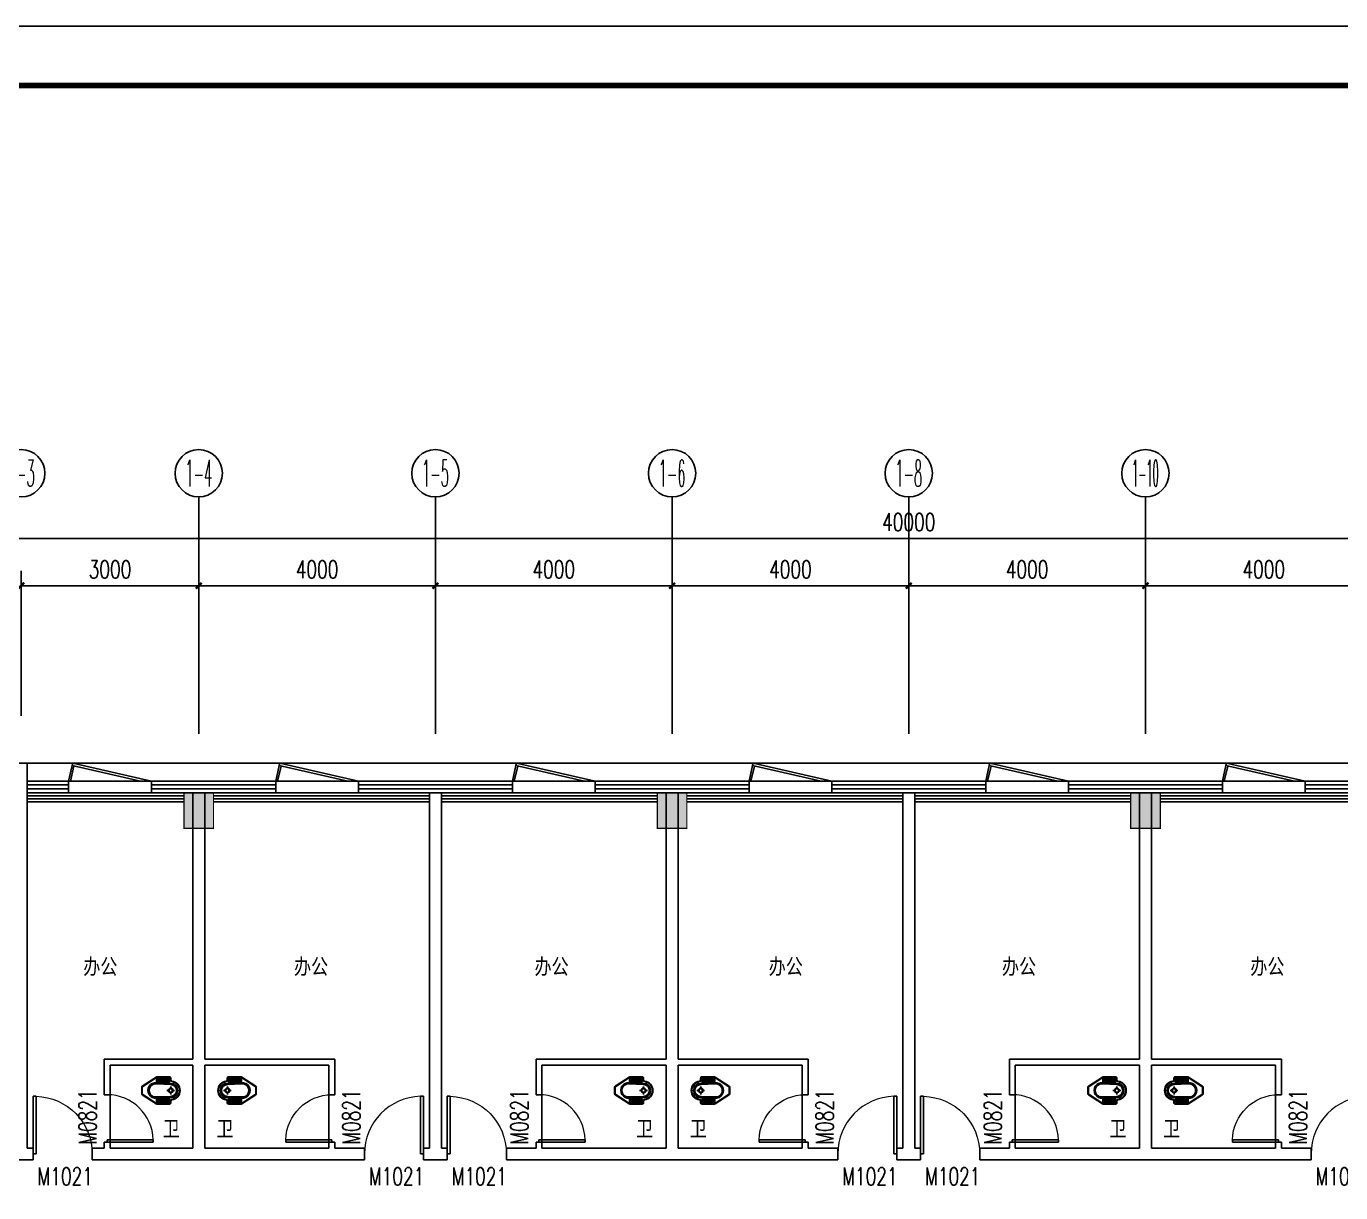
# Model space of a CAD drawing. Extents: x -6243262 to 3079315, y -2914302 to 172723.
# Drawn here: x -5597196 to -5574981, y -723735 to -704029 of the extents above; entities that cross this region are included whole.
import ezdxf
from ezdxf.enums import TextEntityAlignment as Align

# ---------------------------------------------------------------- set-up
doc = ezdxf.new("R2010")
doc.units = 0
doc.header["$LTSCALE"] = 1000
for name, color, linetype in [('0-柱网', 2, 'Continuous'), ('0-铝板', 32, 'Continuous'), ('A-FLOR-OTHER1-ON', 253, 'Continuous'), ('AXIS', 3, 'Continuous'), ('AXIS_TEXT', 7, 'Continuous'), ('PUB_TEXT', 7, 'Continuous'), ('PUB_TITLE', 4, 'Continuous'), ('STAIR', 2, 'Continuous'), ('WALL', 9, 'Continuous'), ('WINDOW', 4, 'Continuous'), ('WINDOW_TEXT', 7, 'Continuous'), ('洁具', 253, 'Continuous')]:
    doc.layers.add(name, color=color, linetype=linetype)
doc.styles.add('-宋体', font='', dxfattribs={"width": 0.8})
doc.styles.add('_TCH_AXIS', font='COMPLEX', dxfattribs={"bigfont": 'GBCBIG'})
doc.styles.add('_TCH_DIM_T3', font='SIMPLEX', dxfattribs={"width": 0.705882, "bigfont": 'GBCBIG'})
doc.styles.add('_TCH_WINDOW', font='SIMPLEX', dxfattribs={"height": 3.5, "bigfont": 'GBCBIG'})
doc.styles.add('COMPLEX', font='COMPLEX')
doc.styles.get('-宋体').set_extended_font_data('SimSun')
doc.dimstyles.new('_TCH_ARCH&&100', dxfattribs={"dimtxt": 297.5, "dimasz": 100, "dimexe": 250, "dimexo": 300, "dimgap": 126.25, "dimtad": 1, "dimdec": 0, "dimzin": 0, "dimdsep": 46, "dimtxsty": '_TCH_DIM_T3', "dimblk": 'ARCHTICK', "dimcen": 0.09, "dimclrt": 7, "dimazin": 2, "dimtfac": 1, "dimtdec": 0, "dimtix": 1, "dimtmove": 2, "dimatfit": 3, "dimfxl": 0, "dimtolj": 1, "dimtzin": 0, "dimarcsym": 0})

# ---------------------------------------------------------------- blocks, each defined once
blk = doc.blocks.new('$plan$00002871')
at = {"layer": '洁具', "color": 0}
for p, q in [((0, -475), (0, -423)), ((-15, -490), (-67, -490)), ((0, -505), (0, -557)), ((15, -490), (67, -490))]:
    blk.add_line(p, q, dxfattribs=at)
for points in [[(159, -508, -0.88995), (-159, -508, 0.380538), (-179, -491), (-210, -491, -0.414214), (-230, -471), (-230, -258, -0.144595), (-227, -247), (-73, -9, -0.254383), (-56, 0), (56, 0, -0.254383), (73, -9), (227, -247, -0.144595), (230, -258), (230, -471, -0.414214), (210, -491), (179, -491, 0.380538)], [(120, -491), (130, -252, 1.134994), (-130, -252), (-120, -491, 0.992594)], [(105, -490), (115, -251, 1.141146), (-115, -251), (-105, -490, 0.994896)], [(100, -490), (110, -251, 1.143479), (-110, -251), (-100, -490, 0.995777)], [(-149, -264, 1), (-149, -252), (-207, -252, 1), (-207, -264)], [(-148, -287, 1), (-148, -275), (-207, -275, 1), (-207, -287)], [(-147, -307, 1), (-147, -295), (-207, -295, 1), (-207, -307)], [(-146, -330, 1), (-146, -319), (-207, -319, 1), (-207, -330)], [(-146, -352, 1), (-146, -341), (-207, -341, 1), (-207, -352)], [(-145, -376, 1), (-145, -364), (-207, -364, 1), (-207, -376)], [(-144, -399, 1), (-144, -388), (-207, -388, 1), (-207, -399)], [(-143, -423, 1), (-143, -411), (-207, -411, 1), (-207, -423)], [(-141, -444, 1), (-141, -432), (-207, -432, 1), (-207, -444)], [(-149, -263, 1), (-149, -253), (-207, -253, 1), (-207, -263)], [(-148, -286, 1), (-148, -276), (-207, -276, 1), (-207, -286)], [(-147, -306, 1), (-147, -296), (-207, -296, 1), (-207, -306)], [(-146, -329, 1), (-146, -320), (-207, -320, 1), (-207, -329)], [(-146, -351, 1), (-146, -342), (-207, -342, 1), (-207, -351)], [(-145, -375, 1), (-145, -365), (-207, -365, 1), (-207, -375)], [(-144, -398, 1), (-144, -389), (-207, -389, 1), (-207, -398)], [(-143, -422, 1), (-143, -412), (-207, -412, 1), (-207, -422)], [(-141, -443, 1), (-141, -433), (-207, -433, 1), (-207, -443)], [(141, -444, -1), (141, -432), (207, -432, -1), (207, -444)], [(141, -443, -1), (141, -433), (207, -433, -1), (207, -443)], [(143, -423, -1), (143, -411), (207, -411, -1), (207, -423)], [(144, -399, -1), (144, -388), (207, -388, -1), (207, -399)], [(143, -422, -1), (143, -412), (207, -412, -1), (207, -422)], [(145, -376, -1), (145, -364), (207, -364, -1), (207, -376)], [(144, -398, -1), (144, -389), (207, -389, -1), (207, -398)], [(146, -352, -1), (146, -341), (207, -341, -1), (207, -352)], [(145, -375, -1), (145, -365), (207, -365, -1), (207, -375)], [(146, -330, -1), (146, -319), (207, -319, -1), (207, -330)], [(146, -351, -1), (146, -342), (207, -342, -1), (207, -351)], [(148, -287, -1), (148, -275), (207, -275, -1), (207, -287)], [(147, -307, -1), (147, -295), (207, -295, -1), (207, -307)], [(146, -329, -1), (146, -320), (207, -320, -1), (207, -329)], [(148, -286, -1), (148, -276), (207, -276, -1), (207, -286)], [(147, -306, -1), (147, -296), (207, -296, -1), (207, -306)], [(149, -264, -1), (149, -252), (207, -252, -1), (207, -264)], [(149, -263, -1), (149, -253), (207, -253, -1), (207, -263)], [(-141, -464, 1), (-141, -453), (-207, -453, 1), (-207, -464)], [(-141, -463, 1), (-141, -454), (-207, -454, 1), (-207, -463)], [(141, -464, -1), (141, -453), (207, -453, -1), (207, -464)], [(141, -463, -1), (141, -454), (207, -454, -1), (207, -463)]]:
    blk.add_lwpolyline(points, format="xyb", close=True, dxfattribs=at)
blk.add_lwpolyline([(-149, -507, 0.380538), (-179, -481), (-210, -481, -0.414214), (-220, -471), (-220, -258, -0.144595), (-218, -253), (-64, -15, -0.254383), (-56, -10), (56, -10, -0.254383), (64, -15), (218, -253, -0.144595), (220, -258), (220, -471, -0.414214), (210, -481), (179, -481, 0.380538), (149, -507, 0.380538)], format="xyb", dxfattribs=at)
for radius in [40, 31.7]:
    blk.add_circle((0, -490), radius, dxfattribs=at)
blk.add_arc((0, -490), 150, 186.665, 353.335, dxfattribs=at)
blk = doc.blocks.new('1#柱网')
at = {"layer": '0-柱网'}
for points in [[(501855, 93967), (501855, 93367), (502355, 93367), (502355, 93967)], [(509855, 93967), (509855, 93367), (510355, 93367), (510355, 93967)], [(517855, 93967), (517855, 93367), (518355, 93367), (518355, 93967)]]:
    blk.add_hatch(color=0, dxfattribs=at).paths.add_polyline_path(points)
at = {"layer": '0-柱网', "color": 0, "const_width": 20}
for points in [[(501855, 93967), (501855, 93367), (502355, 93367), (502355, 93967), (501855, 93967)], [(509855, 93967), (509855, 93367), (510355, 93367), (510355, 93967), (509855, 93967)], [(517855, 93967), (517855, 93367), (518355, 93367), (518355, 93967), (517855, 93967)]]:
    blk.add_lwpolyline(points, dxfattribs=at)
blk = doc.blocks.new('A$C22252488')
at = {"layer": '0-铝板', "color": 0}
blk.add_lwpolyline([(1218, 0), (60, 261), (69, 300), (1400, 0)], dxfattribs=at)
at = {"layer": 'WINDOW', "color": 0}
for points in [[(0, 0), (60, 261)], [(31, 0), (90, 254)]]:
    blk.add_lwpolyline(points, dxfattribs=at)
blk = doc.blocks.new('$DorLib2D$00000001')
at = {"color": 0}
for p, q in [((0.45, 0.975), (0.5, 0.975)), ((0.45, 0), (0.45, 0.975)), ((0.5, 0), (0.5, 0.975)), ((0.5, 0), (0.45, 0))]:
    blk.add_line(p, q, dxfattribs=at)
at = {"color": 0, "lineweight": 13}
blk.add_arc((0.475, 0), 0.975, 91.4693, 180, dxfattribs=at)
blk = doc.blocks.new('_ArchTick')
at = {"color": 0, "linetype": 'ByBlock', "const_width": 0.4}
blk.add_lwpolyline([(-0.5, -0.5), (0.5, 0.5)], dxfattribs=at)
blk = doc.blocks.new('*D199')
at = {"layer": 'AXIS', "color": 0, "lineweight": -2, "transparency": 16777216}
for p, q in [((1535295, -770052), (1535295, -766802)), ((1575295, -770052), (1575295, -766802)), ((1535295, -767052), (1575295, -767052))]:
    blk.add_line(p, q, dxfattribs=at)
at = {"layer": 'Defpoints', "color": 0, "transparency": 16777216}
for p in [(1575295, -767052), (1535295, -770352), (1575295, -770352)]:
    blk.add_point(p, dxfattribs=at)
at = {"layer": 'AXIS', "color": 0, "lineweight": -2, "transparency": 16777216, "xscale": 100, "yscale": 100, "zscale": 100, "rotation": 180}
blk.add_blockref('_ArchTick', (1535295, -767052), dxfattribs=at)
at = {"layer": 'AXIS', "color": 0, "lineweight": -2, "transparency": 16777216, "xscale": 100, "yscale": 100, "zscale": 100}
blk.add_blockref('_ArchTick', (1575295, -767052), dxfattribs=at)
at = {"layer": 'AXIS', "color": 7, "transparency": 16777216, "insert": (1555295, -766777), "char_height": 297.5, "attachment_point": 5, "style": '_TCH_DIM_T3'}
blk.add_mtext('\\A1;40000', dxfattribs=at)
blk = doc.blocks.new('*D202')
at = {"layer": 'AXIS', "color": 0, "lineweight": -2, "transparency": 16777216}
for p, q in [((1559295, -770052), (1559295, -767602)), ((1563295, -770052), (1563295, -767602)), ((1559295, -767852), (1563295, -767852))]:
    blk.add_line(p, q, dxfattribs=at)
at = {"layer": 'Defpoints', "color": 0, "transparency": 16777216}
for p in [(1563295, -767852), (1559295, -770352), (1563295, -770352)]:
    blk.add_point(p, dxfattribs=at)
at = {"layer": 'AXIS', "color": 0, "lineweight": -2, "transparency": 16777216, "xscale": 100, "yscale": 100, "zscale": 100, "rotation": 180}
blk.add_blockref('_ArchTick', (1559295, -767852), dxfattribs=at)
at = {"layer": 'AXIS', "color": 0, "lineweight": -2, "transparency": 16777216, "xscale": 100, "yscale": 100, "zscale": 100}
blk.add_blockref('_ArchTick', (1563295, -767852), dxfattribs=at)
at = {"layer": 'AXIS', "color": 7, "transparency": 16777216, "insert": (1561295, -767577), "char_height": 297.5, "attachment_point": 5, "style": '_TCH_DIM_T3'}
blk.add_mtext('\\A1;4000', dxfattribs=at)
blk = doc.blocks.new('*D203')
at = {"layer": 'AXIS', "color": 0, "lineweight": -2, "transparency": 16777216}
for p, q in [((1555295, -770052), (1555295, -767602)), ((1559295, -770052), (1559295, -767602)), ((1555295, -767852), (1559295, -767852))]:
    blk.add_line(p, q, dxfattribs=at)
at = {"layer": 'Defpoints', "color": 0, "transparency": 16777216}
for p in [(1559295, -767852), (1555295, -770352), (1559295, -770352)]:
    blk.add_point(p, dxfattribs=at)
at = {"layer": 'AXIS', "color": 0, "lineweight": -2, "transparency": 16777216, "xscale": 100, "yscale": 100, "zscale": 100, "rotation": 180}
blk.add_blockref('_ArchTick', (1555295, -767852), dxfattribs=at)
at = {"layer": 'AXIS', "color": 0, "lineweight": -2, "transparency": 16777216, "xscale": 100, "yscale": 100, "zscale": 100}
blk.add_blockref('_ArchTick', (1559295, -767852), dxfattribs=at)
at = {"layer": 'AXIS', "color": 7, "transparency": 16777216, "insert": (1557295, -767577), "char_height": 297.5, "attachment_point": 5, "style": '_TCH_DIM_T3'}
blk.add_mtext('\\A1;4000', dxfattribs=at)
blk = doc.blocks.new('*D204')
at = {"layer": 'AXIS', "color": 0, "lineweight": -2, "transparency": 16777216}
for p, q in [((1551295, -770052), (1551295, -767602)), ((1555295, -770052), (1555295, -767602)), ((1551295, -767852), (1555295, -767852))]:
    blk.add_line(p, q, dxfattribs=at)
at = {"layer": 'Defpoints', "color": 0, "transparency": 16777216}
for p in [(1555295, -767852), (1551295, -770352), (1555295, -770352)]:
    blk.add_point(p, dxfattribs=at)
at = {"layer": 'AXIS', "color": 0, "lineweight": -2, "transparency": 16777216, "xscale": 100, "yscale": 100, "zscale": 100, "rotation": 180}
blk.add_blockref('_ArchTick', (1551295, -767852), dxfattribs=at)
at = {"layer": 'AXIS', "color": 0, "lineweight": -2, "transparency": 16777216, "xscale": 100, "yscale": 100, "zscale": 100}
blk.add_blockref('_ArchTick', (1555295, -767852), dxfattribs=at)
at = {"layer": 'AXIS', "color": 7, "transparency": 16777216, "insert": (1553295, -767577), "char_height": 297.5, "attachment_point": 5, "style": '_TCH_DIM_T3'}
blk.add_mtext('\\A1;4000', dxfattribs=at)
blk = doc.blocks.new('*D205')
at = {"layer": 'AXIS', "color": 0, "lineweight": -2, "transparency": 16777216}
for p, q in [((1547295, -770052), (1547295, -767602)), ((1551295, -770052), (1551295, -767602)), ((1547295, -767852), (1551295, -767852))]:
    blk.add_line(p, q, dxfattribs=at)
at = {"layer": 'Defpoints', "color": 0, "transparency": 16777216}
for p in [(1551295, -767852), (1547295, -770352), (1551295, -770352)]:
    blk.add_point(p, dxfattribs=at)
at = {"layer": 'AXIS', "color": 0, "lineweight": -2, "transparency": 16777216, "xscale": 100, "yscale": 100, "zscale": 100, "rotation": 180}
blk.add_blockref('_ArchTick', (1547295, -767852), dxfattribs=at)
at = {"layer": 'AXIS', "color": 0, "lineweight": -2, "transparency": 16777216, "xscale": 100, "yscale": 100, "zscale": 100}
blk.add_blockref('_ArchTick', (1551295, -767852), dxfattribs=at)
at = {"layer": 'AXIS', "color": 7, "transparency": 16777216, "insert": (1549295, -767577), "char_height": 297.5, "attachment_point": 5, "style": '_TCH_DIM_T3'}
blk.add_mtext('\\A1;4000', dxfattribs=at)
blk = doc.blocks.new('*D206')
at = {"layer": 'AXIS', "color": 0, "lineweight": -2, "transparency": 16777216}
for p, q in [((1543295, -770052), (1543295, -767602)), ((1547295, -770052), (1547295, -767602)), ((1543295, -767852), (1547295, -767852))]:
    blk.add_line(p, q, dxfattribs=at)
at = {"layer": 'Defpoints', "color": 0, "transparency": 16777216}
for p in [(1547295, -767852), (1543295, -770352), (1547295, -770352)]:
    blk.add_point(p, dxfattribs=at)
at = {"layer": 'AXIS', "color": 0, "lineweight": -2, "transparency": 16777216, "xscale": 100, "yscale": 100, "zscale": 100, "rotation": 180}
blk.add_blockref('_ArchTick', (1543295, -767852), dxfattribs=at)
at = {"layer": 'AXIS', "color": 0, "lineweight": -2, "transparency": 16777216, "xscale": 100, "yscale": 100, "zscale": 100}
blk.add_blockref('_ArchTick', (1547295, -767852), dxfattribs=at)
at = {"layer": 'AXIS', "color": 7, "transparency": 16777216, "insert": (1545295, -767577), "char_height": 297.5, "attachment_point": 5, "style": '_TCH_DIM_T3'}
blk.add_mtext('\\A1;4000', dxfattribs=at)
blk = doc.blocks.new('*D207')
at = {"layer": 'AXIS', "color": 0, "lineweight": -2, "transparency": 16777216}
for p, q in [((1540295, -770052), (1540295, -767602)), ((1543295, -770052), (1543295, -767602)), ((1540295, -767852), (1543295, -767852))]:
    blk.add_line(p, q, dxfattribs=at)
at = {"layer": 'Defpoints', "color": 0, "transparency": 16777216}
for p in [(1543295, -767852), (1540295, -770352), (1543295, -770352)]:
    blk.add_point(p, dxfattribs=at)
at = {"layer": 'AXIS', "color": 0, "lineweight": -2, "transparency": 16777216, "xscale": 100, "yscale": 100, "zscale": 100, "rotation": 180}
blk.add_blockref('_ArchTick', (1540295, -767852), dxfattribs=at)
at = {"layer": 'AXIS', "color": 0, "lineweight": -2, "transparency": 16777216, "xscale": 100, "yscale": 100, "zscale": 100}
blk.add_blockref('_ArchTick', (1543295, -767852), dxfattribs=at)
at = {"layer": 'AXIS', "color": 7, "transparency": 16777216, "insert": (1541795, -767577), "char_height": 297.5, "attachment_point": 5, "style": '_TCH_DIM_T3'}
blk.add_mtext('\\A1;3000', dxfattribs=at)
blk = doc.blocks.new('_AXISO')
at = {"color": 0}
blk.add_circle((0, 0), 0.5, dxfattribs=at)
at = {"layer": 'AXIS_TEXT', "color": 0, "style": 'COMPLEX', "width": 1.041667}
blk.add_attdef('A', text='', height=0.56, dxfattribs=at).set_placement((-0.25, -0.28), (0.25, -0.28), align=Align.FIT)
blk = doc.blocks.new('$WINLIB2D$00000001')
at = {"color": 0}
for points in [[(-0.5, 0.5), (-0.5, -0.5)], [(-0.5, 0.5), (0.5, 0.5)], [(0.5, -0.5), (0.5, 0.5)], [(0.5, 0.1667), (-0.5, 0.1667)], [(0.5, -0.1667), (-0.5, -0.1667)], [(-0.5, -0.5), (0.5, -0.5)]]:
    blk.add_lwpolyline(points, dxfattribs=at)
blk = doc.blocks.new('55')
at = {"layer": '0-铝板', "color": 8}
blk.add_lwpolyline([(1540395.1, -770852.2), (1575895.1, -770852.2), (1575895.1, -779352.2)], dxfattribs=at)
at = {"layer": 'A-FLOR-OTHER1-ON', "color": 8}
for points in [[(1540395.1, -771352.2), (1543045.1, -771352.2)], [(1540395.1, -771502.2), (1543045.1, -771502.2)], [(1543545.1, -771352.2), (1547195.1, -771352.2)], [(1543545.1, -771502.2), (1547195.1, -771502.2)], [(1551045.1, -771352.2), (1547395.1, -771352.2)], [(1551045.1, -771502.2), (1547395.1, -771502.2)], [(1555195.1, -771352.2), (1551545.1, -771352.2)], [(1555195.1, -771502.2), (1551545.1, -771502.2)], [(1555395.1, -771352.2), (1559045.1, -771352.2)], [(1555395.1, -771502.2), (1559045.1, -771502.2)], [(1563195.1, -771352.2), (1559545.1, -771352.2)], [(1563195.1, -771502.2), (1559545.1, -771502.2)]]:
    blk.add_lwpolyline(points, dxfattribs=at)
at = {"layer": 'AXIS', "color": 8}
for p, q in [((1543295.1, -770352.2), (1543295.1, -766352.2)), ((1547295.1, -770352.2), (1547295.1, -766352.2)), ((1551295.1, -770352.2), (1551295.1, -766352.2)), ((1555295.1, -770352.2), (1555295.1, -766352.2)), ((1559295.1, -770352.2), (1559295.1, -766352.2))]:
    blk.add_line(p, q, dxfattribs=at)
at = {"layer": 'STAIR', "color": 8}
for points in [[(1540395.1, -771402.2), (1543045.1, -771402.2)], [(1540395.1, -771452.2), (1543045.1, -771452.2)], [(1543545.1, -771402.2), (1547195.1, -771402.2)], [(1543545.1, -771452.2), (1547195.1, -771452.2)], [(1551045.1, -771402.2), (1547395.1, -771402.2)], [(1551045.1, -771452.2), (1547395.1, -771452.2)], [(1555195.1, -771402.2), (1551545.1, -771402.2)], [(1555195.1, -771452.2), (1551545.1, -771452.2)], [(1555395.1, -771402.2), (1559045.1, -771402.2)], [(1555395.1, -771452.2), (1559045.1, -771452.2)], [(1563195.1, -771402.2), (1559545.1, -771402.2)], [(1563195.1, -771452.2), (1559545.1, -771452.2)]]:
    blk.add_lwpolyline(points, dxfattribs=at)
at = {"layer": 'WALL', "color": 8}
for p, q in [((1540195.1, -770852.2), (1540395.1, -770852.2)), ((1540395.1, -771152.2), (1540395.1, -770852.2)), ((1540395.1, -771152.2), (1540395.1, -771352.2)), ((1542495.1, -771152.2), (1541095.1, -771152.2)), ((1541095.1, -771152.2), (1541095.1, -771352.2)), ((1542495.1, -771352.2), (1542495.1, -771152.2)), ((1545995.1, -771152.2), (1544595.1, -771152.2)), ((1544595.1, -771152.2), (1544595.1, -771352.2)), ((1545995.1, -771352.2), (1545995.1, -771152.2)), ((1549995.1, -771152.2), (1548595.1, -771152.2)), ((1548595.1, -771152.2), (1548595.1, -771352.2)), ((1549995.1, -771352.2), (1549995.1, -771152.2)), ((1553995.1, -771152.2), (1552595.1, -771152.2)), ((1552595.1, -771152.2), (1552595.1, -771352.2)), ((1553995.1, -771352.2), (1553995.1, -771152.2)), ((1557995.1, -771152.2), (1556595.1, -771152.2)), ((1556595.1, -771152.2), (1556595.1, -771352.2)), ((1557995.1, -771352.2), (1557995.1, -771152.2)), ((1561995.1, -771152.2), (1560595.1, -771152.2)), ((1560595.1, -771152.2), (1560595.1, -771352.2)), ((1561995.1, -771352.2), (1561995.1, -771152.2)), ((1540395.1, -771452.2), (1540395.1, -771352.2)), ((1540395.1, -774152.2), (1540395.1, -771452.2)), ((1541095.1, -771352.2), (1542495.1, -771352.2)), ((1543195.1, -775852.2), (1543195.1, -771352.2)), ((1543195.1, -771352.2), (1543395.1, -771352.2)), ((1543395.1, -775852.2), (1543395.1, -771352.2)), ((1544595.1, -771352.2), (1545995.1, -771352.2)), ((1547195.1, -777352.2), (1547195.1, -771352.2)), ((1547195.1, -771352.2), (1547395.1, -771352.2)), ((1547395.1, -777352.2), (1547395.1, -771352.2)), ((1548595.1, -771352.2), (1549995.1, -771352.2)), ((1551195.1, -775852.2), (1551195.1, -771352.2)), ((1551195.1, -771352.2), (1551395.1, -771352.2)), ((1551395.1, -775852.2), (1551395.1, -771352.2)), ((1552595.1, -771352.2), (1553995.1, -771352.2)), ((1555195.1, -777352.2), (1555195.1, -771352.2)), ((1555195.1, -771352.2), (1555395.1, -771352.2)), ((1555395.1, -777352.2), (1555395.1, -771352.2)), ((1556595.1, -771352.2), (1557995.1, -771352.2)), ((1559195.1, -775852.2), (1559195.1, -771352.2)), ((1559195.1, -771352.2), (1559395.1, -771352.2)), ((1559395.1, -775852.2), (1559395.1, -771352.2)), ((1560595.1, -771352.2), (1561995.1, -771352.2)), ((1540395.1, -777352.2), (1540395.1, -774152.2)), ((1543195.1, -775852.2), (1541695.1, -775852.2)), ((1541695.1, -775852.2), (1541695.1, -776452.2)), ((1543195.1, -775952.2), (1541795.1, -775952.2)), ((1541795.1, -776452.2), (1541795.1, -775952.2)), ((1543195.1, -777352.2), (1543195.1, -775952.2)), ((1543395.1, -775852.2), (1545595.1, -775852.2)), ((1543395.1, -777352.2), (1543395.1, -775952.2)), ((1543395.1, -775952.2), (1545495.1, -775952.2)), ((1545495.1, -775952.2), (1545495.1, -776452.2)), ((1545595.1, -776452.2), (1545595.1, -775852.2)), ((1551195.1, -775852.2), (1548995.1, -775852.2)), ((1548995.1, -775852.2), (1548995.1, -776452.2)), ((1551195.1, -775952.2), (1549095.1, -775952.2)), ((1549095.1, -776452.2), (1549095.1, -775952.2)), ((1551195.1, -777352.2), (1551195.1, -775952.2)), ((1551395.1, -775852.2), (1553595.1, -775852.2)), ((1551395.1, -777352.2), (1551395.1, -775952.2)), ((1551395.1, -775952.2), (1553495.1, -775952.2)), ((1553495.1, -775952.2), (1553495.1, -776452.2)), ((1553595.1, -776452.2), (1553595.1, -775852.2)), ((1559195.1, -775852.2), (1556995.1, -775852.2)), ((1556995.1, -775852.2), (1556995.1, -776452.2)), ((1559195.1, -775952.2), (1557095.1, -775952.2)), ((1557095.1, -776452.2), (1557095.1, -775952.2)), ((1559195.1, -777352.2), (1559195.1, -775952.2)), ((1559395.1, -775852.2), (1561595.1, -775852.2)), ((1559395.1, -777352.2), (1559395.1, -775952.2)), ((1559395.1, -775952.2), (1561495.1, -775952.2)), ((1561495.1, -775952.2), (1561495.1, -776452.2)), ((1561595.1, -776452.2), (1561595.1, -775852.2)), ((1541695.1, -776452.2), (1541795.1, -776452.2)), ((1545495.1, -776452.2), (1545595.1, -776452.2)), ((1548995.1, -776452.2), (1549095.1, -776452.2)), ((1553495.1, -776452.2), (1553595.1, -776452.2)), ((1556995.1, -776452.2), (1557095.1, -776452.2)), ((1561495.1, -776452.2), (1561595.1, -776452.2)), ((1541795.1, -777252.2), (1541695.1, -777252.2)), ((1541695.1, -777252.2), (1541695.1, -777352.2)), ((1541795.1, -777352.2), (1541795.1, -777252.2)), ((1545595.1, -777252.2), (1545495.1, -777252.2)), ((1545495.1, -777252.2), (1545495.1, -777352.2)), ((1545595.1, -777352.2), (1545595.1, -777252.2)), ((1549095.1, -777252.2), (1548995.1, -777252.2)), ((1548995.1, -777252.2), (1548995.1, -777352.2)), ((1549095.1, -777352.2), (1549095.1, -777252.2)), ((1553595.1, -777252.2), (1553495.1, -777252.2)), ((1553495.1, -777252.2), (1553495.1, -777352.2)), ((1553595.1, -777352.2), (1553595.1, -777252.2)), ((1557095.1, -777252.2), (1556995.1, -777252.2)), ((1556995.1, -777252.2), (1556995.1, -777352.2)), ((1557095.1, -777352.2), (1557095.1, -777252.2)), ((1561595.1, -777252.2), (1561495.1, -777252.2)), ((1561495.1, -777252.2), (1561495.1, -777352.2)), ((1561595.1, -777352.2), (1561595.1, -777252.2)), ((1540495.1, -777352.2), (1540395.1, -777352.2)), ((1540495.1, -777552.2), (1540495.1, -777352.2)), ((1541695.1, -777352.2), (1541495.1, -777352.2)), ((1541495.1, -777352.2), (1541495.1, -777552.2)), ((1543195.1, -777352.2), (1541795.1, -777352.2)), ((1545495.1, -777352.2), (1543395.1, -777352.2)), ((1546095.1, -777352.2), (1545595.1, -777352.2)), ((1546095.1, -777552.2), (1546095.1, -777352.2)), ((1547195.1, -777352.2), (1547095.1, -777352.2)), ((1547095.1, -777352.2), (1547095.1, -777552.2)), ((1547495.1, -777352.2), (1547395.1, -777352.2)), ((1547495.1, -777552.2), (1547495.1, -777352.2)), ((1548995.1, -777352.2), (1548495.1, -777352.2)), ((1548495.1, -777352.2), (1548495.1, -777552.2)), ((1551195.1, -777352.2), (1549095.1, -777352.2)), ((1553495.1, -777352.2), (1551395.1, -777352.2)), ((1554095.1, -777352.2), (1553595.1, -777352.2)), ((1554095.1, -777552.2), (1554095.1, -777352.2)), ((1555195.1, -777352.2), (1555095.1, -777352.2)), ((1555095.1, -777352.2), (1555095.1, -777552.2)), ((1555495.1, -777352.2), (1555395.1, -777352.2)), ((1555495.1, -777552.2), (1555495.1, -777352.2)), ((1556995.1, -777352.2), (1556495.1, -777352.2)), ((1556495.1, -777352.2), (1556495.1, -777552.2)), ((1559195.1, -777352.2), (1557095.1, -777352.2)), ((1561495.1, -777352.2), (1559395.1, -777352.2)), ((1562095.1, -777352.2), (1561595.1, -777352.2)), ((1562095.1, -777552.2), (1562095.1, -777352.2)), ((1540195.1, -777552.2), (1540495.1, -777552.2)), ((1541495.1, -777552.2), (1541795.1, -777552.2)), ((1543295.1, -777552.2), (1541795.1, -777552.2)), ((1545495.1, -777552.2), (1543295.1, -777552.2)), ((1545495.1, -777552.2), (1546095.1, -777552.2)), ((1547095.1, -777552.2), (1547295.1, -777552.2)), ((1547295.1, -777552.2), (1547495.1, -777552.2)), ((1548495.1, -777552.2), (1549095.1, -777552.2)), ((1551295.1, -777552.2), (1549095.1, -777552.2)), ((1553495.1, -777552.2), (1551295.1, -777552.2)), ((1553495.1, -777552.2), (1554095.1, -777552.2)), ((1555095.1, -777552.2), (1555295.1, -777552.2)), ((1555295.1, -777552.2), (1555495.1, -777552.2)), ((1556495.1, -777552.2), (1557095.1, -777552.2)), ((1559295.1, -777552.2), (1557095.1, -777552.2)), ((1561495.1, -777552.2), (1559295.1, -777552.2)), ((1561495.1, -777552.2), (1562095.1, -777552.2))]:
    blk.add_line(p, q, dxfattribs=at)
at = {"layer": 'WINDOW', "color": 8}
for p, q in [((1541795.1, -777252.2), (1541795.1, -776452.2)), ((1545495.1, -777252.2), (1545495.1, -776452.2)), ((1549095.1, -777252.2), (1549095.1, -776452.2)), ((1553495.1, -777252.2), (1553495.1, -776452.2)), ((1557095.1, -777252.2), (1557095.1, -776452.2)), ((1561495.1, -777252.2), (1561495.1, -776452.2))]:
    blk.add_line(p, q, dxfattribs=at)
at = {"color": 8, "xscale": -1, "rotation": 89.99999999997154}
for p in [(1542330.6, -776380), (1550322.1, -776380), (1558322.1, -776380)]:
    blk.add_blockref('$plan$00002871', p, dxfattribs=at)
at = {"color": 8, "rotation": 270.0000000000284}
for p in [(1544268.1, -776380), (1552268.1, -776380), (1560268.1, -776380)]:
    blk.add_blockref('$plan$00002871', p, dxfattribs=at)
at = {"layer": '0-柱网', "color": 8}
blk.add_blockref('1#柱网', (1041190.1, -865319.4), dxfattribs=at)
at = {"layer": '0-铝板', "color": 8}
for p in [(1541095.1, -771152.2), (1544595.1, -771152.2), (1548595.1, -771152.2), (1552595.1, -771152.2), (1556595.1, -771152.2), (1560595.1, -771152.2)]:
    blk.add_blockref('A$C22252488', p, dxfattribs=at)
at = {"layer": 'AXIS', "color": 8}
ref = blk.add_blockref('_AXISO', (1540295.1, -765952.2), dxfattribs=dict(at, xscale=800, yscale=800, zscale=800))
ref.add_attrib('A', '1-3', dxfattribs={"layer": 'AXIS_TEXT', "color": 8, "height": 452.55, "style": '_TCH_AXIS', "width": 0.381818}).set_placement((1540068.8, -766178.5), (1540521.4, -766178.5), align=Align.FIT)
ref = blk.add_blockref('_AXISO', (1543295.1, -765952.2), dxfattribs=dict(at, xscale=800, yscale=800, zscale=800))
ref.add_attrib('A', '1-4', dxfattribs={"layer": 'AXIS_TEXT', "color": 8, "height": 452.55, "style": '_TCH_AXIS', "width": 0.368421}).set_placement((1543068.8, -766178.5), (1543521.4, -766178.5), align=Align.FIT)
ref = blk.add_blockref('_AXISO', (1547295.1, -765952.2), dxfattribs=dict(at, xscale=800, yscale=800, zscale=800))
ref.add_attrib('A', '1-5', dxfattribs={"layer": 'AXIS_TEXT', "color": 8, "height": 452.55, "style": '_TCH_AXIS', "width": 0.381818}).set_placement((1547068.8, -766178.5), (1547521.4, -766178.5), align=Align.FIT)
ref = blk.add_blockref('_AXISO', (1551295.1, -765952.2), dxfattribs=dict(at, xscale=800, yscale=800, zscale=800))
ref.add_attrib('A', '1-6', dxfattribs={"layer": 'AXIS_TEXT', "color": 8, "height": 452.55, "style": '_TCH_AXIS', "width": 0.381818}).set_placement((1551068.8, -766178.5), (1551521.4, -766178.5), align=Align.FIT)
ref = blk.add_blockref('_AXISO', (1555295.1, -765952.2), dxfattribs=dict(at, xscale=800, yscale=800, zscale=800))
ref.add_attrib('A', '1-8', dxfattribs={"layer": 'AXIS_TEXT', "color": 8, "height": 452.55, "style": '_TCH_AXIS', "width": 0.381818}).set_placement((1555068.8, -766178.5), (1555521.4, -766178.5), align=Align.FIT)
ref = blk.add_blockref('_AXISO', (1559295.1, -765952.2), dxfattribs=dict(at, xscale=800, yscale=800, zscale=800))
ref.add_attrib('A', '1-10', dxfattribs={"layer": 'AXIS_TEXT', "color": 8, "height": 452.55, "style": '_TCH_AXIS', "width": 0.3}).set_placement((1559068.8, -766178.5), (1559521.4, -766178.5), align=Align.FIT)
at = {"layer": 'WINDOW', "color": 8, "yscale": -200, "rotation": 180}
for p, xscale, zscale in [((1540745.1, -771252.2), -700.0000000149448, -700.0000000149448), ((1543545.1, -771252.2), -2100.000000000204, -2100.000000000204), ((1547295.1, -771252.2), -2600.000000000007, -2600.000000000007), ((1551295.1, -771252.2), -2600.000000000007, -2600.000000000007), ((1555295.1, -771252.2), -2600.000000000007, -2600.000000000007), ((1559295.1, -771252.2), -2600.000000000007, -2600.000000000007), ((1563295.1, -771252.2), -2600, -2600)]:
    blk.add_blockref('$WINLIB2D$00000001', p, dxfattribs=dict(at, xscale=xscale, zscale=zscale))
at = {"layer": 'WINDOW', "color": 8}
ref = blk.add_blockref('$DorLib2D$00000001', (1540995.1, -777452.2), dxfattribs=dict(at, xscale=1000, yscale=-1000, zscale=1000, rotation=180))
ref.add_attrib('A', 'M1021', (1540570.1, -777980.8), dxfattribs={"layer": 'WINDOW_TEXT', "color": 8, "height": 297.5, "style": '_TCH_WINDOW', "width": 0.705882})
ref = blk.add_blockref('$DorLib2D$00000001', (1541745.1, -776852.2), dxfattribs=dict(at, xscale=-800, yscale=-800, zscale=-800, rotation=90))
ref.add_attrib('A', 'M0821', (1541564, -777297.2), dxfattribs={"layer": 'WINDOW_TEXT', "color": 8, "height": 297.5, "rotation": 90, "style": '_TCH_WINDOW', "width": 0.705882})
ref = blk.add_blockref('$DorLib2D$00000001', (1545545.1, -776852.2), dxfattribs=dict(at, xscale=-800, yscale=800, zscale=-800, rotation=90))
ref.add_attrib('A', 'M0821', (1546023.8, -777297.2), dxfattribs={"layer": 'WINDOW_TEXT', "color": 8, "height": 297.5, "rotation": 90, "style": '_TCH_WINDOW', "width": 0.705882})
ref = blk.add_blockref('$DorLib2D$00000001', (1546595.1, -777452.2), dxfattribs=dict(at, xscale=-1000, yscale=-1000, zscale=-1000, rotation=180))
ref.add_attrib('A', 'M1021', (1546170.1, -777980.8), dxfattribs={"layer": 'WINDOW_TEXT', "color": 8, "height": 297.5, "style": '_TCH_WINDOW', "width": 0.705882})
ref = blk.add_blockref('$DorLib2D$00000001', (1547995.1, -777452.2), dxfattribs=dict(at, xscale=1000, yscale=-1000, zscale=1000, rotation=180))
ref.add_attrib('A', 'M1021', (1547570.1, -777980.8), dxfattribs={"layer": 'WINDOW_TEXT', "color": 8, "height": 297.5, "style": '_TCH_WINDOW', "width": 0.705882})
ref = blk.add_blockref('$DorLib2D$00000001', (1549045.1, -776852.2), dxfattribs=dict(at, xscale=-800, yscale=-800, zscale=-800, rotation=90))
ref.add_attrib('A', 'M0821', (1548864, -777297.2), dxfattribs={"layer": 'WINDOW_TEXT', "color": 8, "height": 297.5, "rotation": 90, "style": '_TCH_WINDOW', "width": 0.705882})
ref = blk.add_blockref('$DorLib2D$00000001', (1553545.1, -776852.2), dxfattribs=dict(at, xscale=-800, yscale=800, zscale=-800, rotation=90))
ref.add_attrib('A', 'M0821', (1554023.8, -777297.2), dxfattribs={"layer": 'WINDOW_TEXT', "color": 8, "height": 297.5, "rotation": 90, "style": '_TCH_WINDOW', "width": 0.705882})
ref = blk.add_blockref('$DorLib2D$00000001', (1554595.1, -777452.2), dxfattribs=dict(at, xscale=-1000, yscale=-1000, zscale=-1000, rotation=180))
ref.add_attrib('A', 'M1021', (1554170.1, -777980.8), dxfattribs={"layer": 'WINDOW_TEXT', "color": 8, "height": 297.5, "style": '_TCH_WINDOW', "width": 0.705882})
ref = blk.add_blockref('$DorLib2D$00000001', (1555995.1, -777452.2), dxfattribs=dict(at, xscale=1000, yscale=-1000, zscale=1000, rotation=180))
ref.add_attrib('A', 'M1021', (1555570.1, -777980.8), dxfattribs={"layer": 'WINDOW_TEXT', "color": 8, "height": 297.5, "style": '_TCH_WINDOW', "width": 0.705882})
ref = blk.add_blockref('$DorLib2D$00000001', (1557045.1, -776852.2), dxfattribs=dict(at, xscale=-800, yscale=-800, zscale=-800, rotation=90))
ref.add_attrib('A', 'M0821', (1556864, -777297.2), dxfattribs={"layer": 'WINDOW_TEXT', "color": 8, "height": 297.5, "rotation": 90, "style": '_TCH_WINDOW', "width": 0.705882})
ref = blk.add_blockref('$DorLib2D$00000001', (1561545.1, -776852.2), dxfattribs=dict(at, xscale=-800, yscale=800, zscale=-800, rotation=90))
ref.add_attrib('A', 'M0821', (1562023.8, -777297.2), dxfattribs={"layer": 'WINDOW_TEXT', "color": 8, "height": 297.5, "rotation": 90, "style": '_TCH_WINDOW', "width": 0.705882})
ref = blk.add_blockref('$DorLib2D$00000001', (1562595.1, -777452.2), dxfattribs=dict(at, xscale=-1000, yscale=-1000, zscale=-1000, rotation=180))
ref.add_attrib('A', 'M1021', (1562170.1, -777980.8), dxfattribs={"layer": 'WINDOW_TEXT', "color": 8, "height": 297.5, "style": '_TCH_WINDOW', "width": 0.705882})
at = {"layer": 'PUB_TEXT', "color": 8, "style": '-宋体', "width": 0.8}
for s, height, p in [('办公', 264.35, (1541343.2, -774417.6)), ('办公', 264.35, (1544904.9, -774417.6)), ('办公', 264.35, (1548969.5, -774417.6)), ('办公', 264.35, (1552927.7, -774417.6)), ('办公', 264.35, (1556869.9, -774417.6)), ('办公', 264.35, (1561067.3, -774417.6)), ('卫', 264.3, (1542684.4, -777153.9)), ('卫', 264.3, (1543592.6, -777153.9)), ('卫', 264.3, (1550684.4, -777153.9)), ('卫', 264.3, (1551592.6, -777153.9)), ('卫', 264.3, (1558684.4, -777153.9)), ('卫', 264.3, (1559592.6, -777153.9))]:
    blk.add_text(s, height=height, dxfattribs=at).set_placement(p)
at = {"layer": 'AXIS', "color": 8}
for p1, p2, distance, picture, middle in [((1535295.1, -770352.2), (1575295.1, -770352.2), 3300, '*D199', (1555295.1, -766777.2)), ((1540295.1, -770352.2), (1543295.1, -770352.2), 2500, '*D207', (1541795.1, -767577.2)), ((1543295.1, -770352.2), (1547295.1, -770352.2), 2500, '*D206', (1545295.1, -767577.2)), ((1547295.1, -770352.2), (1551295.1, -770352.2), 2500, '*D205', (1549295.1, -767577.2)), ((1551295.1, -770352.2), (1555295.1, -770352.2), 2500, '*D204', (1553295.1, -767577.2)), ((1555295.1, -770352.2), (1559295.1, -770352.2), 2500, '*D203', (1557295.1, -767577.2)), ((1559295.1, -770352.2), (1563295.1, -770352.2), 2500, '*D202', (1561295.1, -767577.2))]:
    dim = blk.add_aligned_dim(p1=p1, p2=p2, distance=distance, dimstyle='_TCH_ARCH&&100', dxfattribs=at)
    dim.commit()
    dim.dimension.update_dxf_attribs({"geometry": picture, "text_midpoint": middle})

msp = doc.modelspace()

# ---------------------------------------------------------------- linework, layer by layer
at = {"layer": 'PUB_TITLE'}
msp.add_lwpolyline([(-5609813.8, -746029.4), (-5550413.8, -746029.4), (-5550413.8, -704029.4), (-5609813.8, -704029.4)], close=True, dxfattribs=at)
at = {"layer": 'PUB_TITLE', "const_width": 100}
msp.add_lwpolyline([(-5608313.8, -745029.4), (-5551413.8, -745029.4), (-5551413.8, -705029.4), (-5608313.8, -705029.4)], close=True, dxfattribs=at)

# ---------------------------------------------------------------- block references
msp.add_blockref('55', (-7137576.4, 54371.7))

doc.saveas('drawing.dxf')
